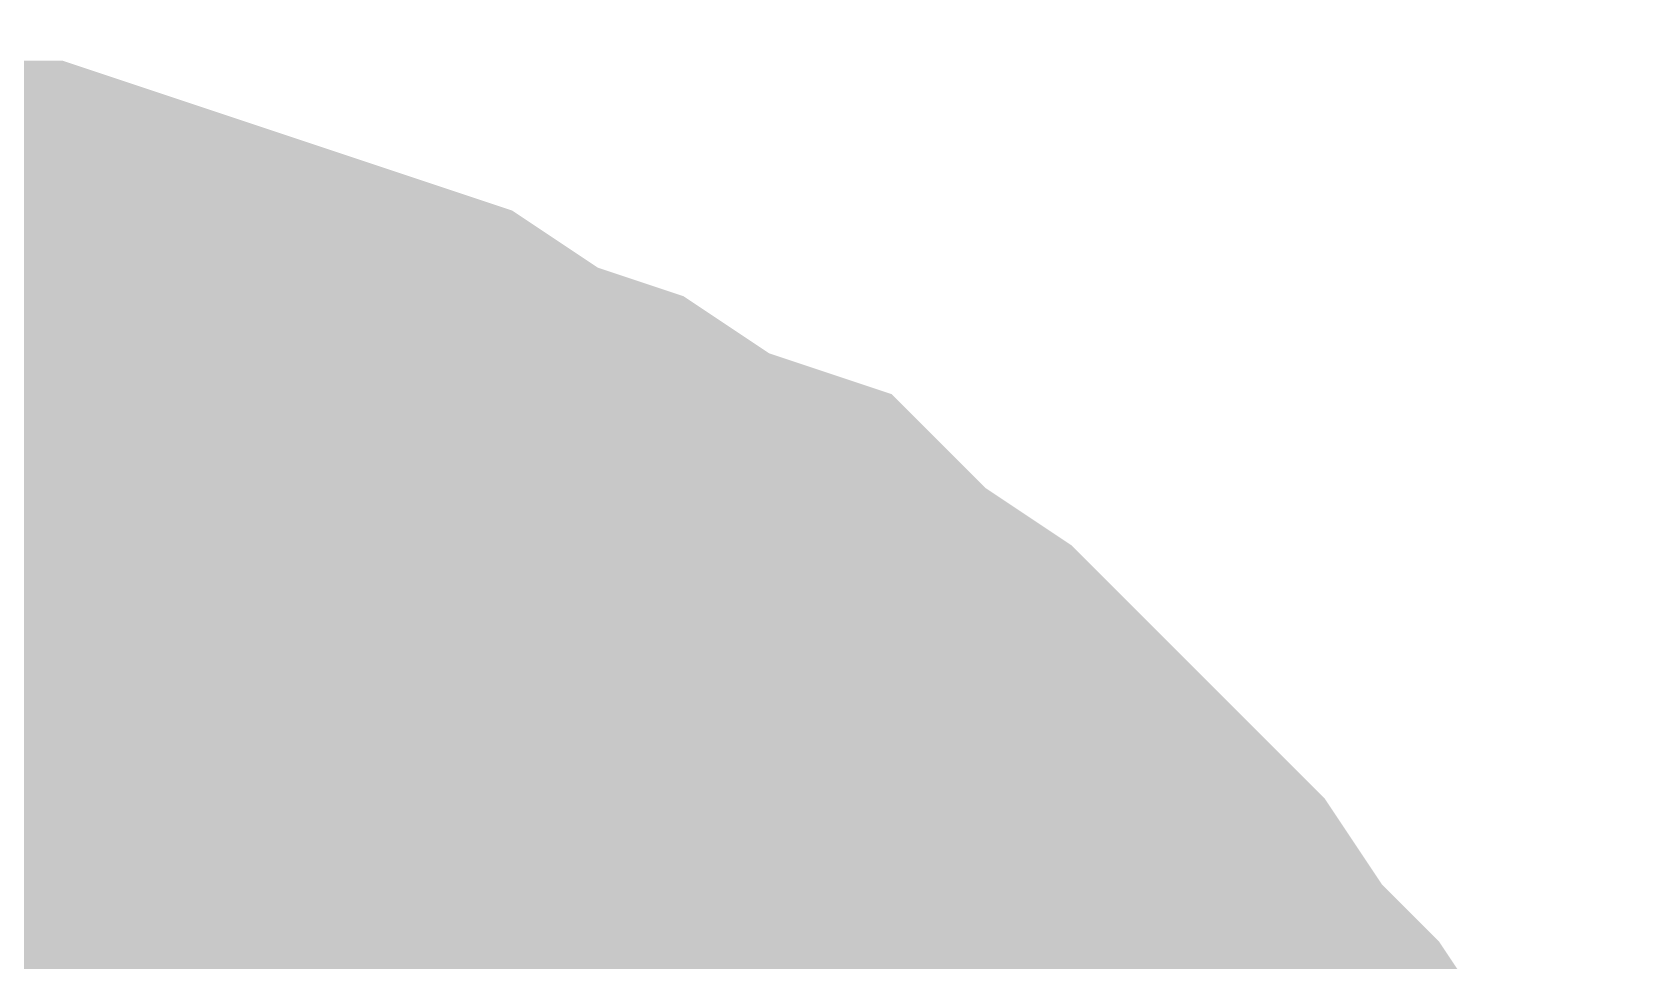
# Model space of a CAD drawing. Header units: inches. Extents: x 0 to 841, y 0 to 594.
# Drawn here: x 132.693 to 133.325, y 558.041 to 558.406 of the extents above; entities that cross this region are included whole.
import ezdxf

# ---------------------------------------------------------------- set-up
doc = ezdxf.new("R2010")
doc.units = ezdxf.units.IN
doc.layers.add('Sheet', color=255, linetype='Continuous')

msp = doc.modelspace()

# ---------------------------------------------------------------- linework, layer by layer
at = {"layer": 'Sheet'}
for points in [[(132.52353, 558.25624, 0.29972, 0.29972, 0), (132.55721, 558.25624, 0.29972, 0.29972, 0), (132.60213, 558.25624, 0.29972, 0.29972, 0), (132.63581, 558.24501, 0.29972, 0.29972, 0), (132.68073, 558.24501, 0.29972, 0.29972, 0), (132.71442, 558.23378, 0.29972, 0.29972, 0), (132.7481, 558.22255, 0.29972, 0.29972, 0), (132.78179, 558.21132, 0.29972, 0.29972, 0), (132.81548, 558.20009, 0.29972, 0.29972, 0), (132.84916, 558.17763, 0.29972, 0.29972, 0), (132.88285, 558.1664, 0.29972, 0.29972, 0), (132.91654, 558.14394, 0.29972, 0.29972, 0), (132.95022, 558.13271, 0.29972, 0.29972, 0), (132.97268, 558.11025, 0.29972, 0.29972, 0), (133.00637, 558.0878, 0.29972, 0.29972, 0), (133.04006, 558.05411, 0.29972, 0.29972, 0), (133.06251, 558.03165, 0.29972, 0.29972, 0), (133.08497, 558.00919, 0.29972, 0.29972, 0), (133.10743, 557.9755, 0.29972, 0.29972, 0), (133.12989, 557.95304, 0.29972, 0.29972, 0), (133.15234, 557.91935, 0.29972, 0.29972, 0), (133.1748, 557.88566, 0.29972, 0.29972, 0)], [(132.52353, 558.25624, 0.29972, 0.29972, 0), (132.55721, 558.25624, 0.29972, 0.29972, 0), (132.60213, 558.25624, 0.29972, 0.29972, 0), (132.63581, 558.24501, 0.29972, 0.29972, 0), (132.68073, 558.24501, 0.29972, 0.29972, 0), (132.71442, 558.23378, 0.29972, 0.29972, 0), (132.7481, 558.22255, 0.29972, 0.29972, 0), (132.78179, 558.21132, 0.29972, 0.29972, 0), (132.81548, 558.20009, 0.29972, 0.29972, 0), (132.84916, 558.17763, 0.29972, 0.29972, 0), (132.88285, 558.1664, 0.29972, 0.29972, 0), (132.91654, 558.14394, 0.29972, 0.29972, 0), (132.95022, 558.13271, 0.29972, 0.29972, 0), (132.97268, 558.11025, 0.29972, 0.29972, 0), (133.00637, 558.0878, 0.29972, 0.29972, 0), (133.04006, 558.05411, 0.29972, 0.29972, 0), (133.06251, 558.03165, 0.29972, 0.29972, 0), (133.08497, 558.00919, 0.29972, 0.29972, 0), (133.10743, 557.9755, 0.29972, 0.29972, 0), (133.12989, 557.95304, 0.29972, 0.29972, 0), (133.15234, 557.91935, 0.29972, 0.29972, 0), (133.1748, 557.88566, 0.29972, 0.29972, 0)], [(132.52353, 558.25624, 0.29972, 0.29972, 0), (132.55721, 558.25624, 0.29972, 0.29972, 0), (132.60213, 558.25624, 0.29972, 0.29972, 0), (132.63581, 558.24501, 0.29972, 0.29972, 0), (132.68073, 558.24501, 0.29972, 0.29972, 0), (132.71442, 558.23378, 0.29972, 0.29972, 0), (132.7481, 558.22255, 0.29972, 0.29972, 0), (132.78179, 558.21132, 0.29972, 0.29972, 0), (132.81548, 558.20009, 0.29972, 0.29972, 0), (132.84916, 558.17763, 0.29972, 0.29972, 0), (132.88285, 558.1664, 0.29972, 0.29972, 0), (132.91654, 558.14394, 0.29972, 0.29972, 0), (132.95022, 558.13271, 0.29972, 0.29972, 0), (132.97268, 558.11025, 0.29972, 0.29972, 0), (133.00637, 558.0878, 0.29972, 0.29972, 0), (133.04006, 558.05411, 0.29972, 0.29972, 0), (133.06251, 558.03165, 0.29972, 0.29972, 0), (133.08497, 558.00919, 0.29972, 0.29972, 0), (133.10743, 557.9755, 0.29972, 0.29972, 0), (133.12989, 557.95304, 0.29972, 0.29972, 0), (133.15234, 557.91935, 0.29972, 0.29972, 0), (133.1748, 557.88566, 0.29972, 0.29972, 0)], [(132.52353, 558.25624, 0.29972, 0.29972, 0), (132.55721, 558.25624, 0.29972, 0.29972, 0), (132.60213, 558.25624, 0.29972, 0.29972, 0), (132.63581, 558.24501, 0.29972, 0.29972, 0), (132.68073, 558.24501, 0.29972, 0.29972, 0), (132.71442, 558.23378, 0.29972, 0.29972, 0), (132.7481, 558.22255, 0.29972, 0.29972, 0), (132.78179, 558.21132, 0.29972, 0.29972, 0), (132.81548, 558.20009, 0.29972, 0.29972, 0), (132.84916, 558.17763, 0.29972, 0.29972, 0), (132.88285, 558.1664, 0.29972, 0.29972, 0), (132.91654, 558.14394, 0.29972, 0.29972, 0), (132.95022, 558.13271, 0.29972, 0.29972, 0), (132.97268, 558.11025, 0.29972, 0.29972, 0), (133.00637, 558.0878, 0.29972, 0.29972, 0), (133.04006, 558.05411, 0.29972, 0.29972, 0), (133.06251, 558.03165, 0.29972, 0.29972, 0), (133.08497, 558.00919, 0.29972, 0.29972, 0), (133.10743, 557.9755, 0.29972, 0.29972, 0), (133.12989, 557.95304, 0.29972, 0.29972, 0), (133.15234, 557.91935, 0.29972, 0.29972, 0), (133.1748, 557.88566, 0.29972, 0.29972, 0)], [(132.63581, 558.24501, 0.09906, 0.09906, 0), (132.68073, 558.24501, 0.09906, 0.09906, 0), (132.71442, 558.23378, 0.09906, 0.09906, 0), (132.7481, 558.22255, 0.09906, 0.09906, 0), (132.78179, 558.21132, 0.09906, 0.09906, 0), (132.81548, 558.20009, 0.09906, 0.09906, 0), (132.84916, 558.17763, 0.09906, 0.09906, 0), (132.88285, 558.1664, 0.09906, 0.09906, 0), (132.91654, 558.14394, 0.09906, 0.09906, 0), (132.95022, 558.13271, 0.09906, 0.09906, 0), (132.97268, 558.11025, 0.09906, 0.09906, 0), (133.00637, 558.0878, 0.09906, 0.09906, 0), (133.04006, 558.05411, 0.09906, 0.09906, 0), (133.06251, 558.03165, 0.09906, 0.09906, 0), (133.08497, 558.00919, 0.09906, 0.09906, 0), (133.10743, 557.9755, 0.09906, 0.09906, 0)], [(132.63581, 558.24501, 0.09906, 0.09906, 0), (132.68073, 558.24501, 0.09906, 0.09906, 0), (132.71442, 558.23378, 0.09906, 0.09906, 0), (132.7481, 558.22255, 0.09906, 0.09906, 0), (132.78179, 558.21132, 0.09906, 0.09906, 0), (132.81548, 558.20009, 0.09906, 0.09906, 0), (132.84916, 558.17763, 0.09906, 0.09906, 0), (132.88285, 558.1664, 0.09906, 0.09906, 0), (132.91654, 558.14394, 0.09906, 0.09906, 0), (132.95022, 558.13271, 0.09906, 0.09906, 0), (132.97268, 558.11025, 0.09906, 0.09906, 0), (133.00637, 558.0878, 0.09906, 0.09906, 0), (133.04006, 558.05411, 0.09906, 0.09906, 0), (133.06251, 558.03165, 0.09906, 0.09906, 0), (133.08497, 558.00919, 0.09906, 0.09906, 0), (133.10743, 557.9755, 0.09906, 0.09906, 0)], [(132.63581, 558.24501, 0.09906, 0.09906, 0), (132.68073, 558.24501, 0.09906, 0.09906, 0), (132.71442, 558.23378, 0.09906, 0.09906, 0), (132.7481, 558.22255, 0.09906, 0.09906, 0), (132.78179, 558.21132, 0.09906, 0.09906, 0), (132.81548, 558.20009, 0.09906, 0.09906, 0), (132.84916, 558.17763, 0.09906, 0.09906, 0), (132.88285, 558.1664, 0.09906, 0.09906, 0), (132.91654, 558.14394, 0.09906, 0.09906, 0), (132.95022, 558.13271, 0.09906, 0.09906, 0), (132.97268, 558.11025, 0.09906, 0.09906, 0), (133.00637, 558.0878, 0.09906, 0.09906, 0), (133.04006, 558.05411, 0.09906, 0.09906, 0), (133.06251, 558.03165, 0.09906, 0.09906, 0), (133.08497, 558.00919, 0.09906, 0.09906, 0), (133.10743, 557.9755, 0.09906, 0.09906, 0)], [(132.63581, 558.24501, 0.09906, 0.09906, 0), (132.68073, 558.24501, 0.09906, 0.09906, 0), (132.71442, 558.23378, 0.09906, 0.09906, 0), (132.7481, 558.22255, 0.09906, 0.09906, 0), (132.78179, 558.21132, 0.09906, 0.09906, 0), (132.81548, 558.20009, 0.09906, 0.09906, 0), (132.84916, 558.17763, 0.09906, 0.09906, 0), (132.88285, 558.1664, 0.09906, 0.09906, 0), (132.91654, 558.14394, 0.09906, 0.09906, 0), (132.95022, 558.13271, 0.09906, 0.09906, 0), (132.97268, 558.11025, 0.09906, 0.09906, 0), (133.00637, 558.0878, 0.09906, 0.09906, 0), (133.04006, 558.05411, 0.09906, 0.09906, 0), (133.06251, 558.03165, 0.09906, 0.09906, 0), (133.08497, 558.00919, 0.09906, 0.09906, 0), (133.10743, 557.9755, 0.09906, 0.09906, 0)], [(132.52353, 557.99796, 0.29972, 0.29972, 0), (132.54598, 557.99796, 0.29972, 0.29972, 0), (132.57967, 557.99796, 0.29972, 0.29972, 0), (132.60213, 557.98673, 0.29972, 0.29972, 0), (132.62459, 557.98673, 0.29972, 0.29972, 0), (132.64704, 557.98673, 0.29972, 0.29972, 0), (132.6695, 557.9755, 0.29972, 0.29972, 0), (132.70319, 557.96427, 0.29972, 0.29972, 0), (132.72565, 557.95304, 0.29972, 0.29972, 0), (132.7481, 557.95304, 0.29972, 0.29972, 0), (132.77056, 557.94181, 0.29972, 0.29972, 0), (132.78179, 557.93058, 0.29972, 0.29972, 0), (132.80425, 557.90812, 0.29972, 0.29972, 0), (132.82671, 557.89689, 0.29972, 0.29972, 0), (132.84916, 557.88566, 0.29972, 0.29972, 0)], [(132.52353, 557.99796, 0.29972, 0.29972, 0), (132.54598, 557.99796, 0.29972, 0.29972, 0), (132.57967, 557.99796, 0.29972, 0.29972, 0), (132.60213, 557.98673, 0.29972, 0.29972, 0), (132.62459, 557.98673, 0.29972, 0.29972, 0), (132.64704, 557.98673, 0.29972, 0.29972, 0), (132.6695, 557.9755, 0.29972, 0.29972, 0), (132.70319, 557.96427, 0.29972, 0.29972, 0), (132.72565, 557.95304, 0.29972, 0.29972, 0), (132.7481, 557.95304, 0.29972, 0.29972, 0), (132.77056, 557.94181, 0.29972, 0.29972, 0), (132.78179, 557.93058, 0.29972, 0.29972, 0), (132.80425, 557.90812, 0.29972, 0.29972, 0), (132.82671, 557.89689, 0.29972, 0.29972, 0), (132.84916, 557.88566, 0.29972, 0.29972, 0)], [(132.52353, 557.99796, 0.29972, 0.29972, 0), (132.54598, 557.99796, 0.29972, 0.29972, 0), (132.57967, 557.99796, 0.29972, 0.29972, 0), (132.60213, 557.98673, 0.29972, 0.29972, 0), (132.62459, 557.98673, 0.29972, 0.29972, 0), (132.64704, 557.98673, 0.29972, 0.29972, 0), (132.6695, 557.9755, 0.29972, 0.29972, 0), (132.70319, 557.96427, 0.29972, 0.29972, 0), (132.72565, 557.95304, 0.29972, 0.29972, 0), (132.7481, 557.95304, 0.29972, 0.29972, 0), (132.77056, 557.94181, 0.29972, 0.29972, 0), (132.78179, 557.93058, 0.29972, 0.29972, 0), (132.80425, 557.90812, 0.29972, 0.29972, 0), (132.82671, 557.89689, 0.29972, 0.29972, 0), (132.84916, 557.88566, 0.29972, 0.29972, 0)]]:
    msp.add_lwpolyline(points, format="xyseb", dxfattribs=at)

doc.saveas('drawing.dxf')
